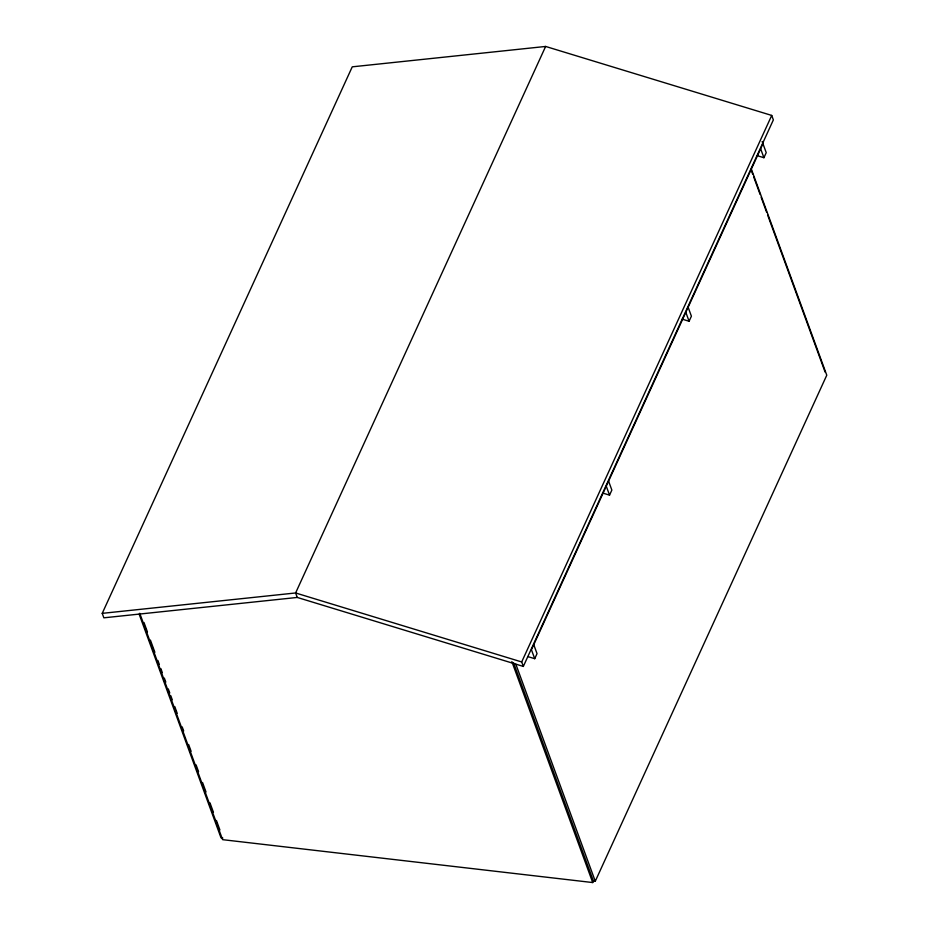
<?xml version="1.0" encoding="UTF-8"?>
<svg xmlns="http://www.w3.org/2000/svg" width="929" height="929" viewBox="0 0 929 929"><rect width="100%" height="100%" fill="white"/><g stroke="black" fill="none" stroke-linecap="round" stroke-linejoin="round"><path stroke-width="1.39" d="M102.225 613.361L352.254 66.83L545.637 46.45L771.72 115.428L773.358 119.899L523.329 666.43L297.245 597.44L103.862 617.82L102.225 613.361L295.608 592.969L521.692 661.959L523.329 666.43M545.637 46.45L295.608 592.969L297.245 597.44M521.692 661.959L771.72 115.428M762.953 143.716L531.446 649.754L534.721 658.696L527.811 656.582M534.721 658.696L537.032 653.633L533.757 644.691M602.642 493.032L609.54 495.134L611.863 490.082L608.588 481.141M682.188 319.158L689.086 321.26L691.408 316.208L688.134 307.267M757.007 155.607L763.917 157.709L766.228 152.646L762.14 141.475M139.756 613.291L222.6 839.665L592.714 882.55L593.41 881.029L513.516 662.691M593.41 881.029L595.268 881.249L826.775 375.211L751.34 169.066M222.879 838.097L221.032 837.888L139.141 614.127M760.642 148.779L763.917 157.709M751.213 170.135L752.699 174.199M753.686 176.916L760.143 194.533M761.13 197.25L766.588 212.16M767.575 214.866L825.126 372.123M685.823 312.33L689.086 321.26M606.277 486.204L609.54 495.134M515.862 664.258L595.268 881.249M511.856 661.587L592.714 882.55M143.972 622.476L147.444 631.964M150.417 640.104L154.888 652.309M157.872 660.449L159.358 664.514M160.845 668.578L162.331 672.654M164.317 678.077L165.803 682.141M168.288 688.923L169.775 692.988M170.773 695.705L172.26 699.769M174.745 706.551L177.218 713.333M182.189 726.896L183.675 730.96M188.633 744.524L191.119 751.306M196.077 764.869L198.562 771.651M202.534 782.497L206.006 791.996M209.977 802.842L213.449 812.329M216.422 820.47L219.906 829.969"/></g></svg>
